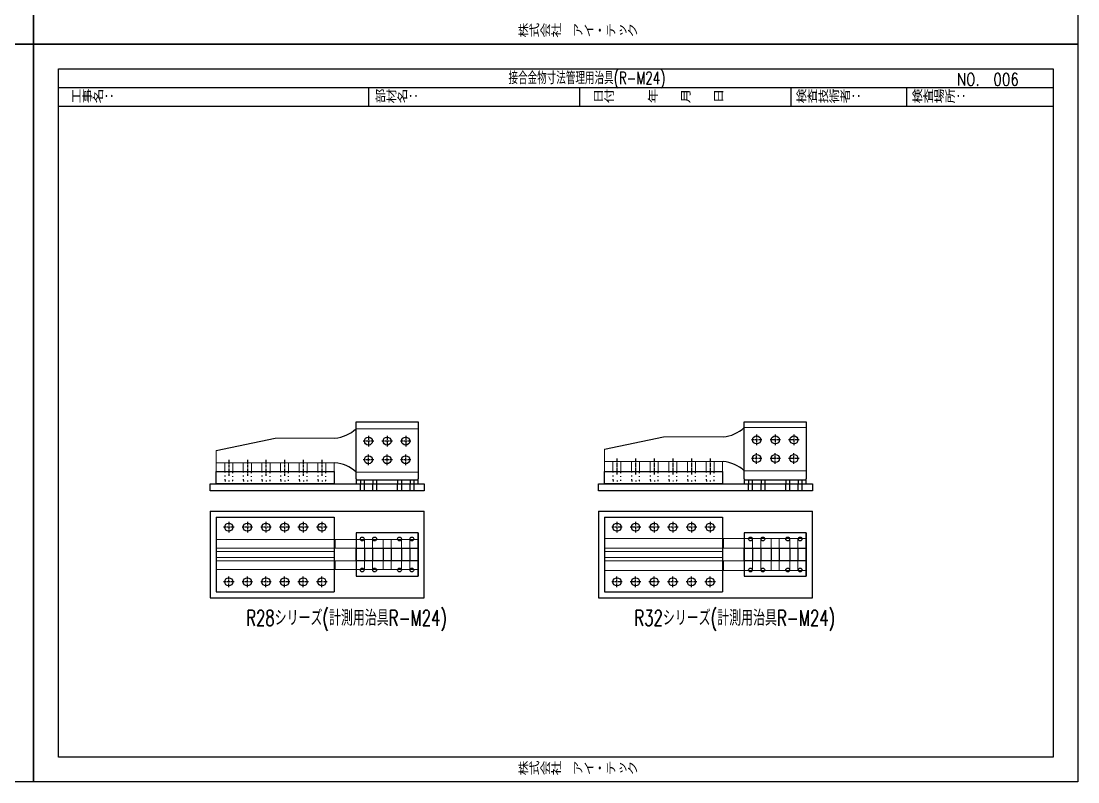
# Model space of a CAD drawing. Header units: millimetres. Extents: x 0 to 18796, y -11 to 7128.
# Drawn here: x 15392 to 18796, y 0 to 2450 of the extents above; entities that cross this region are included whole.
import ezdxf

# ---------------------------------------------------------------- set-up
doc = ezdxf.new("R2010")
doc.units = ezdxf.units.MM
doc.header["$LTSCALE"] = 5
doc.linetypes.add('CENTER1', pattern=[10, 6.25, -1.25, 1.25, -1.25])
doc.linetypes.add('DOT', pattern=[2.5, 0.625, -1.875])
doc.layers.get('0').update_dxf_attribs({"color": 255})
for name, color, linetype in [('01', 7, 'Continuous'), ('LAYER6', 7, 'Continuous'), ('溶接', 241, 'Continuous'), ('金物', 142, 'Continuous')]:
    doc.layers.add(name, color=color, linetype=linetype)
doc.styles.get("Standard").update_dxf_attribs({"font": 'simplex.shx', "width": 0.7, "height": 2.5, "bigfont": '@extfont2.shx'})
doc.styles.add('SUNPOU', font='simplex.shx', dxfattribs={"width": 0.7, "bigfont": 'extfont2.shx'})
doc.styles.add('SUNPOU2', font='simplex.shx', dxfattribs={"width": 0.7, "height": 50, "bigfont": 'extfont2.shx'})

msp = doc.modelspace()

# ---------------------------------------------------------------- linework, layer by layer
at = {"linetype": 'Continuous', "lineweight": -3}
for p, q in [((15512, 2236), (18716, 2236)), ((16512, 2176), (16512, 2236)), ((17192, 2176), (17192, 2236)), ((17872, 2176), (17872, 2236)), ((18245.301, 2176), (18245.301, 2236)), ((15512, 2176), (18716, 2176))]:
    msp.add_line(p, q, dxfattribs=at)
for points in [[(12068, 4752), (15432, 4752), (15432, 2376), (12068, 2376)], [(15432, 4752), (18796, 4752), (18796, 2376), (15432, 2376)], [(12068, 2376), (15432, 2376), (15432, 0), (12068, 0)], [(15432, 2376), (18796, 2376), (18796, 0), (15432, 0)], [(15512, 2296), (18716, 2296), (18716, 80), (15512, 80)]]:
    msp.add_lwpolyline(points, close=True, dxfattribs=at)
at = {"layer": '01', "linetype": 'DOT'}
for p, q in [((16047.754, 999.393), (16047.754, 969.393)), ((16073.754, 969.393), (16073.754, 999.393)), ((16107.754, 999.393), (16107.754, 969.393)), ((16133.754, 969.393), (16133.754, 999.393)), ((16167.754, 999.393), (16167.754, 969.393)), ((16193.754, 969.393), (16193.754, 999.393)), ((16227.754, 999.393), (16227.754, 969.393)), ((16253.754, 969.393), (16253.754, 999.393)), ((16287.754, 999.393), (16287.754, 969.393)), ((16313.754, 969.393), (16313.754, 999.393)), ((16347.754, 999.393), (16347.754, 969.393)), ((16373.754, 969.393), (16373.754, 999.393)), ((17298.307, 999.393), (17298.307, 969.393)), ((17324.307, 969.393), (17324.307, 999.393)), ((17358.307, 999.393), (17358.307, 969.393)), ((17384.307, 969.393), (17384.307, 999.393)), ((17418.307, 999.393), (17418.307, 969.393)), ((17444.307, 969.393), (17444.307, 999.393)), ((17478.307, 999.393), (17478.307, 969.393)), ((17504.307, 969.393), (17504.307, 999.393)), ((17538.307, 999.393), (17538.307, 969.393)), ((17564.307, 969.393), (17564.307, 999.393)), ((17598.307, 999.393), (17598.307, 969.393)), ((17624.307, 969.393), (17624.307, 999.393)), ((16047.754, 969.393), (16073.754, 969.393)), ((16107.754, 969.393), (16133.754, 969.393)), ((16167.754, 969.393), (16193.754, 969.393)), ((16227.754, 969.393), (16253.754, 969.393)), ((16287.754, 969.393), (16313.754, 969.393)), ((16347.754, 969.393), (16373.754, 969.393)), ((17298.307, 969.393), (17324.307, 969.393)), ((17358.307, 969.393), (17384.307, 969.393)), ((17418.307, 969.393), (17444.307, 969.393)), ((17478.307, 969.393), (17504.307, 969.393)), ((17538.307, 969.393), (17564.307, 969.393)), ((17598.307, 969.393), (17624.307, 969.393))]:
    msp.add_line(p, q, dxfattribs=at)
at = {"layer": '01', "linetype": 'Continuous'}
for p, q in [((16484.754, 971.393), (16484.754, 959.393)), ((16484.754, 937.393), (16484.754, 959.393)), ((16496.754, 971.393), (16496.754, 959.393)), ((16496.754, 959.393), (16496.754, 937.393)), ((16524.754, 971.393), (16524.754, 959.393)), ((16524.754, 937.393), (16524.754, 959.393)), ((16536.754, 971.393), (16536.754, 959.393)), ((16536.754, 959.393), (16536.754, 937.393)), ((16604.754, 971.393), (16604.754, 959.393)), ((16604.754, 937.393), (16604.754, 959.393)), ((16616.754, 971.393), (16616.754, 959.393)), ((16616.754, 959.393), (16616.754, 937.393)), ((16644.754, 971.393), (16644.754, 959.393)), ((16644.754, 937.393), (16644.754, 959.393)), ((16656.754, 971.393), (16656.754, 959.393)), ((16656.754, 959.393), (16656.754, 937.393)), ((17735.307, 971.393), (17735.307, 959.393)), ((17735.307, 937.393), (17735.307, 959.393)), ((17747.307, 971.393), (17747.307, 959.393)), ((17747.307, 959.393), (17747.307, 937.393)), ((17775.307, 971.393), (17775.307, 959.393)), ((17775.307, 937.393), (17775.307, 959.393)), ((17787.307, 971.393), (17787.307, 959.393)), ((17787.307, 959.393), (17787.307, 937.393)), ((17855.307, 971.393), (17855.307, 959.393)), ((17855.307, 937.393), (17855.307, 959.393)), ((17867.307, 971.393), (17867.307, 959.393)), ((17867.307, 959.393), (17867.307, 937.393)), ((17895.307, 971.393), (17895.307, 959.393)), ((17895.307, 937.393), (17895.307, 959.393)), ((17907.307, 971.393), (17907.307, 959.393)), ((17907.307, 959.393), (17907.307, 937.393)), ((16497.754, 752.258), (16497.754, 712.258)), ((16523.754, 752.258), (16523.754, 712.258)), ((16557.754, 752.258), (16557.754, 712.258)), ((16583.754, 752.258), (16583.754, 712.258)), ((16617.754, 752.258), (16617.754, 712.258)), ((16643.754, 752.258), (16643.754, 712.258)), ((17748.307, 752.258), (17748.307, 712.258)), ((17774.307, 752.258), (17774.307, 712.258)), ((17808.307, 752.258), (17808.307, 712.258)), ((17834.307, 752.258), (17834.307, 712.258)), ((17868.307, 752.258), (17868.307, 712.258)), ((17894.307, 752.258), (17894.307, 712.258))]:
    msp.add_line(p, q, dxfattribs=at)
at = {"layer": '溶接', "linetype": 'Continuous'}
for p, q in [((16470.754, 975.393), (16470.754, 1159.393)), ((16470.754, 1159.393), (16670.754, 1159.393)), ((16670.754, 1159.393), (16670.754, 975.393)), ((17721.307, 975.393), (17721.307, 1159.393)), ((17721.307, 1159.393), (17921.307, 1159.393)), ((17921.307, 1159.393), (17921.307, 975.393)), ((16020.754, 959.393), (16020.754, 999.393)), ((16020.754, 999.393), (16400.754, 999.393)), ((16400.754, 999.393), (16400.754, 959.393)), ((17271.307, 959.393), (17271.307, 999.393)), ((17271.307, 999.393), (17651.307, 999.393)), ((17651.307, 999.393), (17651.307, 959.393)), ((16000.754, 959.393), (16690.754, 959.393)), ((16000.754, 937.393), (16000.754, 959.393)), ((16400.754, 959.393), (16020.754, 959.393)), ((16470.754, 975.393), (16470.754, 959.393)), ((16670.754, 971.393), (16470.754, 971.393)), ((16470.754, 959.393), (16670.754, 959.393)), ((16670.754, 959.393), (16670.754, 975.393)), ((16690.754, 959.393), (16690.754, 937.393)), ((17251.307, 959.393), (17941.307, 959.393)), ((17251.307, 937.393), (17251.307, 959.393)), ((17651.307, 959.393), (17271.307, 959.393)), ((17721.307, 975.393), (17721.307, 959.393)), ((17921.307, 971.393), (17721.307, 971.393)), ((17721.307, 959.393), (17921.307, 959.393)), ((17921.307, 959.393), (17921.307, 975.393)), ((17941.307, 959.393), (17941.307, 937.393)), ((16690.754, 937.393), (16000.754, 937.393)), ((17941.307, 937.393), (17251.307, 937.393)), ((16000.754, 872.258), (16000.754, 592.258)), ((16000.754, 872.258), (16690.754, 872.258)), ((16020.754, 852.258), (16020.754, 612.258)), ((16020.754, 852.258), (16400.754, 852.258)), ((16400.754, 852.258), (16400.754, 612.258)), ((16690.754, 592.258), (16690.754, 872.258)), ((17251.307, 872.258), (17251.307, 592.258)), ((17251.307, 872.258), (17941.307, 872.258)), ((17271.307, 852.258), (17271.307, 612.258)), ((17271.307, 852.258), (17651.307, 852.258)), ((17651.307, 852.258), (17651.307, 612.258)), ((17941.307, 592.258), (17941.307, 872.258)), ((16470.754, 802.258), (16470.754, 662.258)), ((16670.754, 802.258), (16470.754, 802.258)), ((16470.754, 802.258), (16470.754, 662.258)), ((16670.754, 662.258), (16670.754, 802.258)), ((16670.754, 802.258), (16670.754, 662.258)), ((17721.307, 802.258), (17721.307, 662.258)), ((17921.307, 802.258), (17721.307, 802.258)), ((17721.307, 802.258), (17721.307, 662.258)), ((17921.307, 662.258), (17921.307, 802.258)), ((17921.307, 802.258), (17921.307, 662.258)), ((16470.754, 662.258), (16670.754, 662.258)), ((17721.307, 662.258), (17921.307, 662.258)), ((16000.754, 592.258), (16690.754, 592.258)), ((16020.754, 612.258), (16400.754, 612.258)), ((17251.307, 592.258), (17941.307, 592.258)), ((17271.307, 612.258), (17651.307, 612.258))]:
    msp.add_line(p, q, dxfattribs=at)
for points in [[(16470.754, 712.258), (16470.754, 752.258), (16670.754, 752.258), (16670.754, 712.258)], [(17721.307, 712.258), (17721.307, 752.258), (17921.307, 752.258), (17921.307, 712.258)]]:
    msp.add_lwpolyline(points, close=True, dxfattribs=at)
for centre, radius in [((16510.754, 1097.393), 13), ((16570.754, 1097.393), 13), ((16630.754, 1097.393), 13), ((17761.307, 1101.393), 13), ((17821.307, 1101.393), 13), ((17881.307, 1101.393), 13), ((16510.754, 1037.393), 13), ((16570.754, 1037.393), 13), ((16630.754, 1037.393), 13), ((17761.307, 1041.393), 13), ((17821.307, 1041.393), 13), ((17881.307, 1041.393), 13), ((16060.754, 820.258), 13), ((16120.754, 820.258), 13), ((16180.754, 820.258), 13), ((16240.754, 820.258), 13), ((16300.754, 820.258), 13), ((16360.754, 820.258), 13), ((17311.307, 820.258), 13), ((17371.307, 820.258), 13), ((17431.307, 820.258), 13), ((17491.307, 820.258), 13), ((17551.307, 820.258), 13), ((17611.307, 820.258), 13), ((16490.754, 782.258), 6), ((16490.754, 782.258), 6), ((16530.754, 782.258), 6), ((16530.754, 782.258), 6), ((16610.754, 782.258), 6), ((16610.754, 782.258), 6), ((16650.754, 782.258), 6), ((16650.754, 782.258), 6), ((17741.307, 782.258), 6), ((17741.307, 782.258), 6), ((17781.307, 782.258), 6), ((17781.307, 782.258), 6), ((17861.307, 782.258), 6), ((17861.307, 782.258), 6), ((17901.307, 782.258), 6), ((17901.307, 782.258), 6), ((16490.754, 682.258), 6), ((16490.754, 682.258), 6), ((16530.754, 682.258), 6), ((16530.754, 682.258), 6), ((16610.754, 682.258), 6), ((16610.754, 682.258), 6), ((16650.754, 682.258), 6), ((16650.754, 682.258), 6), ((17741.307, 682.258), 6), ((17741.307, 682.258), 6), ((17781.307, 682.258), 6), ((17781.307, 682.258), 6), ((17861.307, 682.258), 6), ((17861.307, 682.258), 6), ((17901.307, 682.258), 6), ((17901.307, 682.258), 6), ((16060.754, 644.258), 13), ((16120.754, 644.258), 13), ((16180.754, 644.258), 13), ((16240.754, 644.258), 13), ((16300.754, 644.258), 13), ((16360.754, 644.258), 13), ((17311.307, 644.258), 13), ((17371.307, 644.258), 13), ((17431.307, 644.258), 13), ((17491.307, 644.258), 13), ((17551.307, 644.258), 13), ((17611.307, 644.258), 13)]:
    msp.add_circle(centre, radius, dxfattribs=at)
at = {"layer": '金物', "lineweight": 18}
for p, q in [((16670.754, 1137.393), (16470.754, 1137.393)), ((16670.754, 997.393), (16670.754, 1137.393)), ((17921.307, 1141.393), (17721.307, 1141.393)), ((17921.307, 1001.393), (17921.307, 1141.393)), ((16402.754, 1107.393), (16210.754, 1107.393)), ((17653.307, 1111.393), (17461.307, 1111.393)), ((16020.754, 1067.393), (16020.754, 1027.393)), ((17271.307, 1071.393), (17271.307, 1031.393)), ((16020.754, 1027.393), (16020.754, 999.393)), ((16402.754, 1027.393), (16020.754, 1027.393)), ((16047.754, 999.393), (16047.754, 1027.393)), ((16073.754, 999.393), (16073.754, 1027.393)), ((16107.754, 999.393), (16107.754, 1027.393)), ((16133.754, 999.393), (16133.754, 1027.393)), ((16167.754, 999.393), (16167.754, 1027.393)), ((16193.754, 999.393), (16193.754, 1027.393)), ((16227.754, 999.393), (16227.754, 1027.393)), ((16253.754, 999.393), (16253.754, 1027.393)), ((16287.754, 999.393), (16287.754, 1027.393)), ((16313.754, 999.393), (16313.754, 1027.393)), ((16347.754, 999.393), (16347.754, 1027.393)), ((16373.754, 999.393), (16373.754, 1027.393)), ((16400.754, 999.393), (16400.754, 1027.393)), ((17271.307, 1031.393), (17271.307, 999.393)), ((17653.307, 1031.393), (17271.307, 1031.393)), ((17298.307, 999.393), (17298.307, 1031.393)), ((17324.307, 999.393), (17324.307, 1031.393)), ((17358.307, 999.393), (17358.307, 1031.393)), ((17384.307, 999.393), (17384.307, 1031.393)), ((17418.307, 999.393), (17418.307, 1031.393)), ((17444.307, 999.393), (17444.307, 1031.393)), ((17478.307, 999.393), (17478.307, 1031.393)), ((17504.307, 999.393), (17504.307, 1031.393)), ((17538.307, 999.393), (17538.307, 1031.393)), ((17564.307, 999.393), (17564.307, 1031.393)), ((17598.307, 999.393), (17598.307, 1031.393)), ((17624.307, 999.393), (17624.307, 1031.393)), ((17651.307, 999.393), (17651.307, 1031.393)), ((16020.754, 999.393), (16400.754, 999.393)), ((16670.754, 997.393), (16470.754, 997.393)), ((17271.307, 999.393), (17651.307, 999.393)), ((17921.307, 1001.393), (17721.307, 1001.393)), ((16020.754, 742.258), (16020.754, 852.258)), ((16020.754, 852.258), (16400.754, 852.258)), ((16400.754, 852.258), (16400.754, 780.258)), ((16400.754, 852.258), (16400.754, 771.258)), ((17271.307, 742.258), (17271.307, 852.258)), ((17271.307, 852.258), (17651.307, 852.258)), ((17651.307, 852.258), (17651.307, 771.258)), ((17651.307, 852.258), (17651.307, 784.258)), ((16020.754, 742.258), (16020.754, 835.258)), ((17271.307, 742.258), (17271.307, 835.258)), ((17271.307, 784.258), (17921.307, 784.258)), ((17721.307, 752.258), (17721.307, 784.258)), ((17748.307, 752.258), (17748.307, 784.258)), ((17774.307, 752.258), (17774.307, 784.258)), ((17808.307, 752.258), (17808.307, 784.258)), ((17834.307, 752.258), (17834.307, 784.258)), ((17868.307, 752.258), (17868.307, 784.258)), ((17894.307, 752.258), (17894.307, 784.258)), ((17921.307, 752.258), (17921.307, 784.258)), ((16020.754, 780.258), (16670.754, 780.258)), ((16670.754, 752.258), (16020.754, 752.258)), ((16400.754, 752.258), (16400.754, 742.258)), ((16400.754, 752.258), (16400.754, 742.258)), ((16470.754, 752.258), (16470.754, 780.258)), ((16497.754, 752.258), (16497.754, 780.258)), ((16523.754, 752.258), (16523.754, 780.258)), ((16557.754, 752.258), (16557.754, 780.258)), ((16583.754, 752.258), (16583.754, 780.258)), ((16617.754, 752.258), (16617.754, 780.258)), ((16643.754, 752.258), (16643.754, 780.258)), ((16670.754, 752.258), (16670.754, 780.258)), ((17921.307, 752.258), (17271.307, 752.258)), ((17651.307, 752.258), (17651.307, 742.258)), ((17651.307, 752.258), (17651.307, 742.258)), ((16400.754, 742.258), (16020.754, 742.258)), ((16020.754, 722.258), (16020.754, 612.258)), ((16400.754, 722.258), (16020.754, 722.258)), ((16020.754, 722.258), (16020.754, 629.258)), ((16400.754, 712.258), (16400.754, 722.258)), ((17651.307, 742.258), (17271.307, 742.258)), ((17271.307, 722.258), (17271.307, 629.258)), ((17271.307, 722.258), (17271.307, 612.258)), ((17651.307, 722.258), (17271.307, 722.258)), ((17651.307, 712.258), (17651.307, 722.258)), ((16670.754, 712.258), (16020.754, 712.258)), ((16020.754, 684.258), (16670.754, 684.258)), ((16400.754, 612.258), (16400.754, 684.258)), ((16470.754, 712.258), (16470.754, 684.258)), ((16497.754, 684.258), (16497.754, 712.258)), ((16523.754, 684.258), (16523.754, 712.258)), ((16557.754, 684.258), (16557.754, 712.258)), ((16583.754, 684.258), (16583.754, 712.258)), ((16617.754, 684.258), (16617.754, 712.258)), ((16643.754, 684.258), (16643.754, 712.258)), ((16670.754, 712.258), (16670.754, 684.258)), ((17921.307, 712.258), (17271.307, 712.258)), ((17721.307, 712.258), (17721.307, 680.258)), ((17748.307, 680.258), (17748.307, 712.258)), ((17774.307, 680.258), (17774.307, 712.258)), ((17808.307, 680.258), (17808.307, 712.258)), ((17834.307, 680.258), (17834.307, 712.258)), ((17868.307, 680.258), (17868.307, 712.258)), ((17894.307, 680.258), (17894.307, 712.258)), ((17921.307, 712.258), (17921.307, 680.258)), ((17271.307, 680.258), (17921.307, 680.258)), ((17651.307, 612.258), (17651.307, 680.258)), ((16020.754, 612.258), (16400.754, 612.258)), ((17271.307, 612.258), (17651.307, 612.258))]:
    msp.add_line(p, q, dxfattribs=at)
at = {"layer": '金物'}
for p, q in [((16020.754, 1067.393), (16210.754, 1107.393)), ((17271.307, 1071.393), (17461.307, 1111.393))]:
    msp.add_line(p, q, dxfattribs=at)
at = {"layer": '金物', "linetype": 'CENTER1', "ltscale": 0.3}
for p, q in [((16527.754, 1097.393), (16493.754, 1097.393)), ((16510.754, 1114.393), (16510.754, 1080.393)), ((16587.754, 1097.393), (16553.754, 1097.393)), ((16570.754, 1114.393), (16570.754, 1080.393)), ((16647.754, 1097.393), (16613.754, 1097.393)), ((16630.754, 1114.393), (16630.754, 1080.393)), ((17778.307, 1101.393), (17744.307, 1101.393)), ((17761.307, 1118.393), (17761.307, 1084.393)), ((17838.307, 1101.393), (17804.307, 1101.393)), ((17821.307, 1118.393), (17821.307, 1084.393)), ((17898.307, 1101.393), (17864.307, 1101.393)), ((17881.307, 1118.393), (17881.307, 1084.393)), ((17761.307, 1024.393), (17761.307, 1058.393)), ((17821.307, 1024.393), (17821.307, 1058.393)), ((17881.307, 1024.393), (17881.307, 1058.393)), ((16060.754, 1037.393), (16060.754, 985.393)), ((16120.754, 1037.393), (16120.754, 985.393)), ((16180.754, 1037.393), (16180.754, 985.393)), ((16240.754, 1037.393), (16240.754, 985.393)), ((16300.754, 1037.393), (16300.754, 985.393)), ((16360.754, 1037.393), (16360.754, 985.393)), ((16527.754, 1037.393), (16493.754, 1037.393)), ((16510.754, 1020.393), (16510.754, 1054.393)), ((16587.754, 1037.393), (16553.754, 1037.393)), ((16570.754, 1020.393), (16570.754, 1054.393)), ((16647.754, 1037.393), (16613.754, 1037.393)), ((16630.754, 1020.393), (16630.754, 1054.393)), ((17311.307, 1041.393), (17311.307, 989.393)), ((17371.307, 1041.393), (17371.307, 989.393)), ((17431.307, 1041.393), (17431.307, 989.393)), ((17491.307, 1041.393), (17491.307, 989.393)), ((17551.307, 1041.393), (17551.307, 989.393)), ((17611.307, 1041.393), (17611.307, 989.393)), ((17778.307, 1041.393), (17744.307, 1041.393)), ((17838.307, 1041.393), (17804.307, 1041.393)), ((17898.307, 1041.393), (17864.307, 1041.393)), ((16077.754, 820.258), (16043.754, 820.258)), ((16060.754, 837.258), (16060.754, 803.258)), ((16137.754, 820.258), (16103.754, 820.258)), ((16120.754, 837.258), (16120.754, 803.258)), ((16197.754, 820.258), (16163.754, 820.258)), ((16180.754, 837.258), (16180.754, 803.258)), ((16257.754, 820.258), (16223.754, 820.258)), ((16240.754, 837.258), (16240.754, 803.258)), ((16317.754, 820.258), (16283.754, 820.258)), ((16300.754, 837.258), (16300.754, 803.258)), ((16377.754, 820.258), (16343.754, 820.258)), ((16360.754, 837.258), (16360.754, 803.258)), ((17328.307, 820.258), (17294.307, 820.258)), ((17311.307, 837.258), (17311.307, 803.258)), ((17388.307, 820.258), (17354.307, 820.258)), ((17371.307, 837.258), (17371.307, 803.258)), ((17448.307, 820.258), (17414.307, 820.258)), ((17431.307, 837.258), (17431.307, 803.258)), ((17508.307, 820.258), (17474.307, 820.258)), ((17491.307, 837.258), (17491.307, 803.258)), ((17568.307, 820.258), (17534.307, 820.258)), ((17551.307, 837.258), (17551.307, 803.258)), ((17628.307, 820.258), (17594.307, 820.258)), ((17611.307, 837.258), (17611.307, 803.258)), ((16060.754, 627.258), (16060.754, 661.258)), ((16120.754, 627.258), (16120.754, 661.258)), ((16180.754, 627.258), (16180.754, 661.258)), ((16240.754, 627.258), (16240.754, 661.258)), ((16300.754, 627.258), (16300.754, 661.258)), ((16360.754, 627.258), (16360.754, 661.258)), ((17311.307, 627.258), (17311.307, 661.258)), ((17371.307, 627.258), (17371.307, 661.258)), ((17431.307, 627.258), (17431.307, 661.258)), ((17491.307, 627.258), (17491.307, 661.258)), ((17551.307, 627.258), (17551.307, 661.258)), ((17611.307, 627.258), (17611.307, 661.258)), ((16077.754, 644.258), (16043.754, 644.258)), ((16137.754, 644.258), (16103.754, 644.258)), ((16197.754, 644.258), (16163.754, 644.258)), ((16257.754, 644.258), (16223.754, 644.258)), ((16317.754, 644.258), (16283.754, 644.258)), ((16377.754, 644.258), (16343.754, 644.258)), ((17328.307, 644.258), (17294.307, 644.258)), ((17388.307, 644.258), (17354.307, 644.258)), ((17448.307, 644.258), (17414.307, 644.258)), ((17508.307, 644.258), (17474.307, 644.258)), ((17568.307, 644.258), (17534.307, 644.258)), ((17628.307, 644.258), (17594.307, 644.258))]:
    msp.add_line(p, q, dxfattribs=at)
at = {"layer": '金物', "ltscale": 2}
for p, q in [((17653.307, 784.258), (17653.307, 752.258)), ((16402.754, 780.258), (16402.754, 752.258)), ((16402.754, 712.258), (16402.754, 684.258)), ((17653.307, 712.258), (17653.307, 680.258))]:
    msp.add_line(p, q, dxfattribs=at)
at = {"layer": '金物', "ltscale": 2.5}
for centre in [(16510.754, 1097.393), (16570.754, 1097.393), (16630.754, 1097.393), (17761.307, 1101.393), (17821.307, 1101.393), (17881.307, 1101.393), (16510.754, 1037.393), (16570.754, 1037.393), (16630.754, 1037.393), (17761.307, 1041.393), (17821.307, 1041.393), (17881.307, 1041.393), (16060.754, 820.258), (16120.754, 820.258), (16180.754, 820.258), (16240.754, 820.258), (16300.754, 820.258), (16360.754, 820.258), (17311.307, 820.258), (17371.307, 820.258), (17431.307, 820.258), (17491.307, 820.258), (17551.307, 820.258), (17611.307, 820.258), (16060.754, 644.258), (16120.754, 644.258), (16180.754, 644.258), (16240.754, 644.258), (16300.754, 644.258), (16360.754, 644.258), (17311.307, 644.258), (17371.307, 644.258), (17431.307, 644.258), (17491.307, 644.258), (17551.307, 644.258), (17611.307, 644.258)]:
    msp.add_circle(centre, 13, dxfattribs=at)
at = {"layer": '金物', "ltscale": 2}
for centre, start, end in [((16394.964, 1217.117), 274.060941, 313.550946), ((17645.517, 1221.117), 274.060941, 313.550946), ((16394.964, 917.669), 46.449054, 85.939059), ((17645.517, 921.669), 46.449054, 85.939059)]:
    msp.add_arc(centre, 110, start, end, dxfattribs=at)

# ---------------------------------------------------------------- texts
at = {"layer": '01', "linetype": 'Continuous', "style": 'SUNPOU2', "width": 0.7}
for s, p in [('R28シリーズ(計測用治具R-M24)', (16117.133, 502.942)), ('R32シリーズ(計測用治具R-M24)', (17367.686, 502.942))]:
    msp.add_text(s, height=50, dxfattribs=at).set_placement(p)
at = {"layer": 'LAYER6', "color": 0, "linetype": 'Continuous', "lineweight": -3, "width": 0.8}
for s, p in [('株式会社\u3000アイ・テック', (16992.093, 2398.755)), ('株式会社\u3000アイ・テック', (16992.093, 2398.755)), ('NO.  006', (18405.789, 2242.209)), ('工事名：', (15552.009, 2186.926)), ('部材名：', (16531.834, 2186.926)), ('日付\u3000\u3000\u3000年\u3000\u3000月\u3000\u3000日', (17233.219, 2186.926)), ('検査技術者：', (17887.744, 2186.926)), ('検査場所：', (18261.044, 2186.926)), ('株式会社\u3000アイ・テック', (16992.093, 22.755)), ('株式会社\u3000アイ・テック', (16992.093, 22.755))]:
    msp.add_text(s, height=40, dxfattribs=at).set_placement(p)
at = {"layer": 'LAYER6', "color": 0, "linetype": 'Continuous', "lineweight": -3, "style": 'SUNPOU', "width": 0.7}
msp.add_text('接合金物寸法管理用治具(R-M24)', height=40, dxfattribs=at).set_placement((16961.829, 2246.926))

doc.saveas('drawing.dxf')
